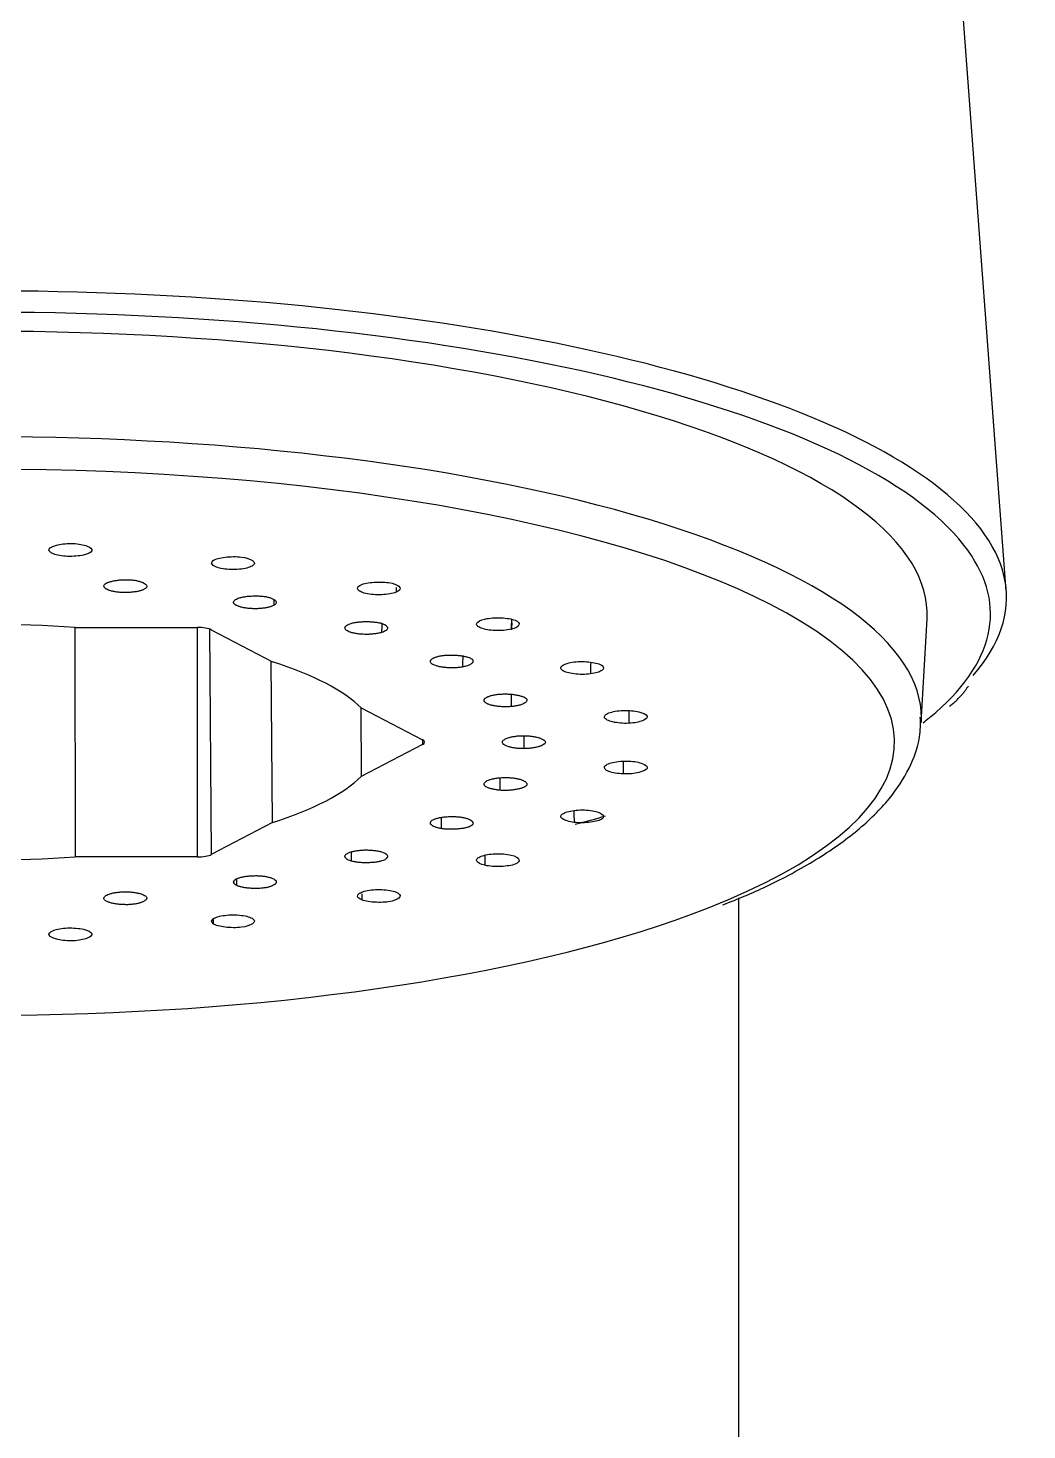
# Model space of a CAD drawing. Extents: x 0 to 1128, y 0 to 827.
# Drawn here: x 270.91 to 289.49, y 558.75 to 584.84 of the extents above; entities that cross this region are included whole.
import ezdxf

# ---------------------------------------------------------------- set-up
doc = ezdxf.new("R2010")
doc.units = 0
doc.header["$LTSCALE"] = 10
doc.header["$MEASUREMENT"] = 0
doc.layers.add('1', color=7, linetype='CONTINUOUS')

msp = doc.modelspace()

# ---------------------------------------------------------------- linework, layer by layer
at = {"layer": '1'}
for p, q in [((289.108, 574.372), (284.152, 640.526)), ((287.527, 571.918), (287.633, 573.85)), ((271.784, 573.688), (271.789, 569.418)), ((271.789, 573.688), (274.062, 573.688)), ((274.062, 573.688), (274.062, 569.418)), ((274.288, 573.657), (274.321, 569.463)), ((274.321, 573.643), (275.458, 573.051)), ((275.458, 570.055), (275.436, 573.062)), ((277.1, 572.2), (277.111, 570.916)), ((277.111, 572.19), (278.247, 571.598)), ((278.247, 571.508), (277.111, 570.916)), ((278.247, 571.598), (278.247, 571.508)), ((275.458, 570.055), (274.321, 569.463)), ((274.062, 569.418), (271.789, 569.418))]:
    msp.add_line(p, q, dxfattribs=at)
for centre, major_axis, ratio, start_param, end_param in [((270.136, 574.244), (-18.977, 0), 0.300706, 3.503021, 5.896761), ((270.136, 573.937), (18.678, 0), 0.300706, 0.230862, 2.81461), ((270.136, 573.937), (-17.5, 0), 0.300706, 3.125001, 4.712389), ((270.136, 572.005), (-17.394, 0), 0.300706, 3.14012, 4.712389), ((270.136, 571.553), (-16.894, 0), 0.300706, 3.671736, 4.712389), ((270.136, 574.244), (-18.977, 0), 0.300706, 2.884636, 3.503021), ((270.136, 573.937), (18.678, 0), 0.300706, 5.951325, 6.514047), ((270.136, 571.553), (-16.894, 0), 0.300706, 2.48824, 3.671736), ((270.136, 571.553), (-7.29, 0), 0.300706, 4.483645, 4.941133), ((280.035, 573.493), (0.04, -0.498), 0.24684, 4.088241, 4.37951), ((274.062, 573.598), (-0.3, 0), 0.300706, 3.665191, 4.712389), ((270.136, 571.553), (-7.29, 0), 0.300706, 3.436448, 3.893935), ((270.136, 572.005), (-17.394, 0), 0.300706, 3.125001, 3.14012), ((270.136, 573.937), (18.678, 0), 0.300706, 5.914474, 5.951325), ((277.988, 571.553), (-0.3, 0), 0.300706, 2.617994, 3.665191), ((270.136, 571.553), (-7.29, 0), 0.300706, 2.38925, 2.846738), ((270.136, 573.937), (16.995, 0), 0.300706, 5.412704, 5.457207), ((270.136, 571.553), (-7.29, 0), 0.300706, 1.342053, 1.79954), ((274.062, 569.508), (-0.3, 0), 0.300706, 1.570796, 2.617994), ((270.136, 571.553), (-16.894, 0), 0.300706, 0.709018, 2.48824)]:
    msp.add_ellipse(centre, major_axis=major_axis, ratio=ratio, start_param=start_param, end_param=end_param, dxfattribs=at)
for points, knots in [([(272.099, 575.115), (272.085, 575.083), (272, 575.039), (271.808, 575.011), (271.648, 575.008), (271.497, 575.024), (271.336, 575.066), (271.292, 575.115), (271.305, 575.146)], [0, 0, 0, 0, 0.25, 0.375, 0.5, 0.625, 0.75, 1, 1, 1, 1]), ([(275.097, 574.84), (275.057, 574.811), (274.937, 574.775), (274.728, 574.763), (274.571, 574.772), (274.438, 574.799), (274.318, 574.853), (274.318, 574.903), (274.358, 574.933)], [0, 0, 0, 0, 0.25, 0.375, 0.5, 0.625, 0.75, 1, 1, 1, 1]), ([(272.337, 574.488), (272.344, 574.496), (272.354, 574.503), (272.372, 574.514), (272.379, 574.517), (272.393, 574.523), (272.401, 574.526), (272.426, 574.535), (272.444, 574.541), (272.474, 574.548), (272.485, 574.551), (272.506, 574.555), (272.528, 574.559), (272.551, 574.563), (272.574, 574.566), (272.586, 574.568), (272.623, 574.572), (272.647, 574.574), (272.685, 574.576), (272.698, 574.576), (272.724, 574.577), (272.737, 574.577), (272.776, 574.577), (272.802, 574.576), (272.839, 574.573), (272.852, 574.571), (272.876, 574.568), (272.899, 574.565), (272.921, 574.561), (272.943, 574.557), (272.953, 574.554), (272.983, 574.547), (273.002, 574.541), (273.026, 574.532), (273.034, 574.529), (273.049, 574.523), (273.056, 574.52), (273.076, 574.509), (273.087, 574.502), (273.1, 574.491), (273.104, 574.488), (273.111, 574.48), (273.114, 574.476), (273.12, 574.465), (273.122, 574.457), (273.121, 574.446), (273.12, 574.442), (273.116, 574.434), (273.114, 574.43), (273.11, 574.426)], [0, 0, 0, 0, 0.0625, 0.0625, 0.09375, 0.09375, 0.125, 0.125, 0.1875, 0.1875, 0.21875, 0.21875, 0.25, 0.28125, 0.28125, 0.3125, 0.3125, 0.375, 0.375, 0.40625, 0.40625, 0.4375, 0.4375, 0.5, 0.5, 0.53125, 0.53125, 0.5625, 0.59375, 0.59375, 0.625, 0.625, 0.6875, 0.6875, 0.71875, 0.71875, 0.75, 0.75, 0.8125, 0.8125, 0.84375, 0.84375, 0.875, 0.875, 0.9375, 0.9375, 0.96875, 0.96875, 1, 1, 1, 1]), ([(273.11, 574.426), (273.103, 574.419), (273.094, 574.411), (273.077, 574.401), (273.07, 574.397), (273.056, 574.391), (273.049, 574.387), (273.025, 574.378), (273.007, 574.372), (272.978, 574.364), (272.967, 574.362), (272.946, 574.357), (272.935, 574.355), (272.901, 574.349), (272.877, 574.346), (272.84, 574.342), (272.827, 574.341), (272.802, 574.339), (272.776, 574.338), (272.75, 574.337), (272.724, 574.337), (272.711, 574.337), (272.671, 574.338), (272.646, 574.339), (272.608, 574.342), (272.596, 574.343), (272.571, 574.346), (272.559, 574.348), (272.524, 574.353), (272.502, 574.357), (272.471, 574.364), (272.46, 574.367), (272.441, 574.372), (272.432, 574.375), (272.406, 574.384), (272.391, 574.39), (272.371, 574.401), (272.365, 574.404), (272.354, 574.411), (272.345, 574.419), (272.338, 574.426), (272.332, 574.434), (272.329, 574.438), (272.324, 574.449), (272.323, 574.457), (272.326, 574.473), (272.331, 574.481), (272.337, 574.488)], [0, 0, 0, 0, 0.0625, 0.0625, 0.09375, 0.09375, 0.125, 0.125, 0.1875, 0.1875, 0.21875, 0.21875, 0.25, 0.25, 0.3125, 0.3125, 0.34375, 0.34375, 0.375, 0.40625, 0.40625, 0.4375, 0.4375, 0.5, 0.5, 0.53125, 0.53125, 0.5625, 0.5625, 0.625, 0.625, 0.65625, 0.65625, 0.6875, 0.6875, 0.75, 0.75, 0.78125, 0.78125, 0.8125, 0.84375, 0.84375, 0.875, 0.875, 0.9375, 0.9375, 1, 1, 1, 1]), ([(274.789, 574.217), (274.802, 574.224), (274.818, 574.23), (274.844, 574.239), (274.853, 574.241), (274.873, 574.246), (274.883, 574.249), (274.915, 574.256), (274.937, 574.259), (274.973, 574.264), (274.985, 574.266), (275.009, 574.268), (275.034, 574.271), (275.059, 574.272), (275.085, 574.274), (275.098, 574.274), (275.136, 574.275), (275.162, 574.275), (275.2, 574.274), (275.213, 574.274), (275.239, 574.272), (275.251, 574.271), (275.289, 574.268), (275.313, 574.265), (275.346, 574.259), (275.357, 574.257), (275.378, 574.252), (275.398, 574.247), (275.416, 574.242), (275.433, 574.236), (275.441, 574.233), (275.463, 574.223), (275.476, 574.216), (275.493, 574.206), (275.498, 574.202), (275.506, 574.195), (275.51, 574.191), (275.52, 574.18), (275.525, 574.172), (275.529, 574.161), (275.529, 574.157), (275.529, 574.149), (275.529, 574.145), (275.525, 574.133), (275.521, 574.126), (275.509, 574.115), (275.505, 574.111), (275.494, 574.104), (275.489, 574.1), (275.482, 574.097)], [0, 0, 0, 0, 0.0625, 0.0625, 0.09375, 0.09375, 0.125, 0.125, 0.1875, 0.1875, 0.21875, 0.21875, 0.25, 0.28125, 0.28125, 0.3125, 0.3125, 0.375, 0.375, 0.40625, 0.40625, 0.4375, 0.4375, 0.5, 0.5, 0.53125, 0.53125, 0.5625, 0.59375, 0.59375, 0.625, 0.625, 0.6875, 0.6875, 0.71875, 0.71875, 0.75, 0.75, 0.8125, 0.8125, 0.84375, 0.84375, 0.875, 0.875, 0.9375, 0.9375, 0.96875, 0.96875, 1, 1, 1, 1]), ([(277.758, 574.342), (277.694, 574.317), (277.548, 574.292), (277.335, 574.297), (277.191, 574.318), (277.086, 574.354), (277.016, 574.415), (277.06, 574.464), (277.123, 574.489)], [0, 0, 0, 0, 0.25, 0.375, 0.5, 0.625, 0.75, 1, 1, 1, 1]), ([(275.482, 574.097), (275.469, 574.09), (275.453, 574.084), (275.428, 574.075), (275.419, 574.072), (275.399, 574.067), (275.389, 574.064), (275.358, 574.057), (275.336, 574.053), (275.301, 574.047), (275.289, 574.046), (275.264, 574.043), (275.252, 574.042), (275.214, 574.039), (275.188, 574.037), (275.149, 574.037), (275.136, 574.037), (275.11, 574.037), (275.084, 574.038), (275.058, 574.039), (275.032, 574.041), (275.02, 574.042), (274.982, 574.046), (274.958, 574.049), (274.925, 574.055), (274.914, 574.057), (274.892, 574.061), (274.882, 574.064), (274.853, 574.072), (274.835, 574.077), (274.811, 574.087), (274.803, 574.09), (274.789, 574.097), (274.783, 574.1), (274.766, 574.111), (274.756, 574.118), (274.746, 574.13), (274.743, 574.133), (274.739, 574.141), (274.736, 574.149), (274.736, 574.157), (274.737, 574.165), (274.738, 574.169), (274.743, 574.18), (274.749, 574.188), (274.765, 574.203), (274.776, 574.21), (274.789, 574.217)], [0, 0, 0, 0, 0.0625, 0.0625, 0.09375, 0.09375, 0.125, 0.125, 0.1875, 0.1875, 0.21875, 0.21875, 0.25, 0.25, 0.3125, 0.3125, 0.34375, 0.34375, 0.375, 0.40625, 0.40625, 0.4375, 0.4375, 0.5, 0.5, 0.53125, 0.53125, 0.5625, 0.5625, 0.625, 0.625, 0.65625, 0.65625, 0.6875, 0.6875, 0.75, 0.75, 0.78125, 0.78125, 0.8125, 0.84375, 0.84375, 0.875, 0.875, 0.9375, 0.9375, 1, 1, 1, 1]), ([(277.49, 573.594), (277.471, 573.588), (277.451, 573.583), (277.418, 573.577), (277.407, 573.575), (277.384, 573.571), (277.372, 573.57), (277.335, 573.565), (277.31, 573.563), (277.272, 573.56), (277.259, 573.56), (277.233, 573.559), (277.22, 573.559), (277.181, 573.559), (277.155, 573.56), (277.116, 573.562), (277.103, 573.563), (277.078, 573.565), (277.054, 573.568), (277.03, 573.571), (277.007, 573.575), (276.996, 573.577), (276.963, 573.583), (276.943, 573.588), (276.915, 573.597), (276.906, 573.6), (276.89, 573.606), (276.882, 573.609), (276.86, 573.619), (276.848, 573.626), (276.833, 573.637), (276.828, 573.64), (276.821, 573.648), (276.817, 573.652), (276.81, 573.663), (276.807, 573.671), (276.807, 573.683), (276.807, 573.687), (276.81, 573.695), (276.814, 573.702), (276.82, 573.71), (276.828, 573.718), (276.832, 573.721), (276.847, 573.732), (276.86, 573.739), (276.888, 573.752), (276.905, 573.758), (276.924, 573.764)], [0, 0, 0, 0, 0.0625, 0.0625, 0.09375, 0.09375, 0.125, 0.125, 0.1875, 0.1875, 0.21875, 0.21875, 0.25, 0.25, 0.3125, 0.3125, 0.34375, 0.34375, 0.375, 0.40625, 0.40625, 0.4375, 0.4375, 0.5, 0.5, 0.53125, 0.53125, 0.5625, 0.5625, 0.625, 0.625, 0.65625, 0.65625, 0.6875, 0.6875, 0.75, 0.75, 0.78125, 0.78125, 0.8125, 0.84375, 0.84375, 0.875, 0.875, 0.9375, 0.9375, 1, 1, 1, 1]), ([(276.924, 573.764), (276.942, 573.77), (276.963, 573.774), (276.995, 573.781), (277.007, 573.782), (277.03, 573.786), (277.042, 573.787), (277.079, 573.791), (277.104, 573.793), (277.142, 573.795), (277.155, 573.796), (277.181, 573.797), (277.206, 573.797), (277.232, 573.797), (277.258, 573.796), (277.271, 573.795), (277.309, 573.793), (277.334, 573.791), (277.37, 573.787), (277.382, 573.786), (277.406, 573.783), (277.417, 573.781), (277.45, 573.775), (277.471, 573.77), (277.498, 573.762), (277.507, 573.759), (277.523, 573.752), (277.538, 573.746), (277.55, 573.739), (277.562, 573.732), (277.567, 573.729), (277.58, 573.718), (277.587, 573.71), (277.594, 573.698), (277.595, 573.695), (277.598, 573.687), (277.598, 573.683), (277.598, 573.671), (277.596, 573.664), (277.59, 573.652), (277.587, 573.648), (277.58, 573.641), (277.576, 573.637), (277.563, 573.626), (277.552, 573.619), (277.531, 573.609), (277.524, 573.606), (277.507, 573.6), (277.499, 573.597), (277.49, 573.594)], [0, 0, 0, 0, 0.0625, 0.0625, 0.09375, 0.09375, 0.125, 0.125, 0.1875, 0.1875, 0.21875, 0.21875, 0.25, 0.28125, 0.28125, 0.3125, 0.3125, 0.375, 0.375, 0.40625, 0.40625, 0.4375, 0.4375, 0.5, 0.5, 0.53125, 0.53125, 0.5625, 0.59375, 0.59375, 0.625, 0.625, 0.6875, 0.6875, 0.71875, 0.71875, 0.75, 0.75, 0.8125, 0.8125, 0.84375, 0.84375, 0.875, 0.875, 0.9375, 0.9375, 0.96875, 0.96875, 1, 1, 1, 1]), ([(279.899, 573.654), (279.816, 573.635), (279.653, 573.622), (279.451, 573.643), (279.33, 573.674), (279.26, 573.718), (279.245, 573.782), (279.329, 573.826), (279.412, 573.845)], [0, 0, 0, 0, 0.25, 0.375, 0.5, 0.625, 0.75, 1, 1, 1, 1]), ([(278.996, 572.952), (278.973, 572.948), (278.949, 572.945), (278.912, 572.941), (278.9, 572.94), (278.874, 572.938), (278.861, 572.938), (278.822, 572.936), (278.796, 572.936), (278.757, 572.937), (278.744, 572.937), (278.718, 572.938), (278.705, 572.939), (278.667, 572.942), (278.643, 572.945), (278.608, 572.95), (278.596, 572.952), (278.574, 572.956), (278.552, 572.961), (278.532, 572.966), (278.513, 572.971), (278.504, 572.974), (278.478, 572.983), (278.463, 572.989), (278.443, 572.999), (278.437, 573.003), (278.426, 573.01), (278.422, 573.014), (278.409, 573.025), (278.403, 573.033), (278.398, 573.044), (278.397, 573.048), (278.396, 573.056), (278.396, 573.06), (278.399, 573.072), (278.403, 573.08), (278.413, 573.091), (278.417, 573.095), (278.426, 573.102), (278.437, 573.109), (278.449, 573.116), (278.463, 573.123), (278.471, 573.126), (278.495, 573.136), (278.512, 573.141), (278.552, 573.152), (278.573, 573.156), (278.596, 573.16)], [0, 0, 0, 0, 0.0625, 0.0625, 0.09375, 0.09375, 0.125, 0.125, 0.1875, 0.1875, 0.21875, 0.21875, 0.25, 0.25, 0.3125, 0.3125, 0.34375, 0.34375, 0.375, 0.40625, 0.40625, 0.4375, 0.4375, 0.5, 0.5, 0.53125, 0.53125, 0.5625, 0.5625, 0.625, 0.625, 0.65625, 0.65625, 0.6875, 0.6875, 0.75, 0.75, 0.78125, 0.78125, 0.8125, 0.84375, 0.84375, 0.875, 0.875, 0.9375, 0.9375, 1, 1, 1, 1]), ([(278.596, 573.16), (278.619, 573.164), (278.642, 573.167), (278.679, 573.171), (278.692, 573.172), (278.717, 573.173), (278.73, 573.174), (278.769, 573.175), (278.795, 573.175), (278.834, 573.174), (278.846, 573.173), (278.872, 573.172), (278.897, 573.17), (278.922, 573.168), (278.946, 573.165), (278.958, 573.164), (278.993, 573.159), (279.016, 573.155), (279.047, 573.148), (279.057, 573.146), (279.077, 573.141), (279.086, 573.138), (279.113, 573.13), (279.129, 573.123), (279.148, 573.113), (279.154, 573.11), (279.165, 573.103), (279.173, 573.095), (279.18, 573.088), (279.184, 573.08), (279.186, 573.076), (279.19, 573.064), (279.19, 573.057), (279.186, 573.045), (279.185, 573.041), (279.18, 573.033), (279.177, 573.03), (279.167, 573.018), (279.159, 573.011), (279.142, 573), (279.136, 572.997), (279.123, 572.99), (279.117, 572.987), (279.094, 572.977), (279.078, 572.971), (279.049, 572.963), (279.039, 572.961), (279.018, 572.956), (279.007, 572.954), (278.996, 572.952)], [0, 0, 0, 0, 0.0625, 0.0625, 0.09375, 0.09375, 0.125, 0.125, 0.1875, 0.1875, 0.21875, 0.21875, 0.25, 0.28125, 0.28125, 0.3125, 0.3125, 0.375, 0.375, 0.40625, 0.40625, 0.4375, 0.4375, 0.5, 0.5, 0.53125, 0.53125, 0.5625, 0.59375, 0.59375, 0.625, 0.625, 0.6875, 0.6875, 0.71875, 0.71875, 0.75, 0.75, 0.8125, 0.8125, 0.84375, 0.84375, 0.875, 0.875, 0.9375, 0.9375, 0.96875, 0.96875, 1, 1, 1, 1]), ([(281.375, 572.823), (281.278, 572.81), (281.109, 572.811), (280.933, 572.847), (280.843, 572.886), (280.813, 572.934), (280.853, 572.997), (280.972, 573.033), (281.069, 573.045)], [0, 0, 0, 0, 0.25, 0.375, 0.5, 0.625, 0.75, 1, 1, 1, 1]), ([(279.898, 572.215), (279.873, 572.213), (279.847, 572.212), (279.808, 572.211), (279.795, 572.211), (279.769, 572.211), (279.756, 572.211), (279.717, 572.213), (279.691, 572.215), (279.654, 572.218), (279.642, 572.22), (279.618, 572.223), (279.606, 572.225), (279.572, 572.231), (279.551, 572.235), (279.522, 572.243), (279.512, 572.246), (279.494, 572.252), (279.478, 572.258), (279.463, 572.264), (279.449, 572.271), (279.442, 572.274), (279.425, 572.285), (279.415, 572.292), (279.405, 572.304), (279.402, 572.307), (279.398, 572.315), (279.397, 572.319), (279.394, 572.331), (279.395, 572.339), (279.4, 572.35), (279.403, 572.354), (279.409, 572.362), (279.412, 572.366), (279.425, 572.377), (279.435, 572.384), (279.455, 572.394), (279.462, 572.398), (279.477, 572.404), (279.494, 572.41), (279.512, 572.416), (279.531, 572.421), (279.541, 572.424), (279.572, 572.431), (279.594, 572.435), (279.641, 572.442), (279.666, 572.445), (279.691, 572.447)], [0, 0, 0, 0, 0.0625, 0.0625, 0.09375, 0.09375, 0.125, 0.125, 0.1875, 0.1875, 0.21875, 0.21875, 0.25, 0.25, 0.3125, 0.3125, 0.34375, 0.34375, 0.375, 0.40625, 0.40625, 0.4375, 0.4375, 0.5, 0.5, 0.53125, 0.53125, 0.5625, 0.5625, 0.625, 0.625, 0.65625, 0.65625, 0.6875, 0.6875, 0.75, 0.75, 0.78125, 0.78125, 0.8125, 0.84375, 0.84375, 0.875, 0.875, 0.9375, 0.9375, 1, 1, 1, 1]), ([(279.691, 572.447), (279.717, 572.449), (279.742, 572.45), (279.781, 572.451), (279.794, 572.451), (279.82, 572.45), (279.833, 572.45), (279.871, 572.448), (279.896, 572.446), (279.932, 572.442), (279.944, 572.44), (279.968, 572.437), (279.991, 572.433), (280.012, 572.429), (280.034, 572.424), (280.044, 572.422), (280.074, 572.415), (280.092, 572.409), (280.117, 572.4), (280.125, 572.397), (280.139, 572.391), (280.146, 572.387), (280.165, 572.377), (280.174, 572.37), (280.184, 572.359), (280.187, 572.355), (280.191, 572.347), (280.193, 572.339), (280.192, 572.331), (280.191, 572.324), (280.189, 572.32), (280.182, 572.308), (280.176, 572.301), (280.162, 572.29), (280.157, 572.286), (280.146, 572.279), (280.14, 572.276), (280.121, 572.265), (280.106, 572.259), (280.081, 572.25), (280.073, 572.247), (280.054, 572.242), (280.045, 572.239), (280.015, 572.232), (279.994, 572.227), (279.96, 572.222), (279.948, 572.22), (279.923, 572.217), (279.911, 572.216), (279.898, 572.215)], [0, 0, 0, 0, 0.0625, 0.0625, 0.09375, 0.09375, 0.125, 0.125, 0.1875, 0.1875, 0.21875, 0.21875, 0.25, 0.28125, 0.28125, 0.3125, 0.3125, 0.375, 0.375, 0.40625, 0.40625, 0.4375, 0.4375, 0.5, 0.5, 0.53125, 0.53125, 0.5625, 0.59375, 0.59375, 0.625, 0.625, 0.6875, 0.6875, 0.71875, 0.71875, 0.75, 0.75, 0.8125, 0.8125, 0.84375, 0.84375, 0.875, 0.875, 0.9375, 0.9375, 0.96875, 0.96875, 1, 1, 1, 1]), ([(282.085, 571.904), (281.981, 571.9), (281.818, 571.914), (281.678, 571.962), (281.626, 572.008), (281.637, 572.056), (281.73, 572.113), (281.877, 572.139), (281.981, 572.143)], [0, 0, 0, 0, 0.25, 0.375, 0.5, 0.625, 0.75, 1, 1, 1, 1]), ([(283.834, 568.526), (284.119, 568.635), (284.749, 568.902), (285.594, 569.362), (286.363, 569.903), (286.938, 570.469), (287.316, 571.051), (287.508, 571.571), (287.516, 571.894), (287.506, 572.021)], [0, 0, 0, 0, 0.123207, 0.288808, 0.455613, 0.623472, 0.771912, 0.912195, 1, 1, 1, 1]), ([(280.136, 571.432), (280.109, 571.432), (280.083, 571.433), (280.045, 571.436), (280.032, 571.437), (280.007, 571.439), (279.995, 571.44), (279.958, 571.445), (279.935, 571.448), (279.903, 571.455), (279.892, 571.457), (279.872, 571.462), (279.862, 571.465), (279.834, 571.473), (279.818, 571.479), (279.796, 571.489), (279.789, 571.493), (279.777, 571.5), (279.766, 571.507), (279.757, 571.514), (279.749, 571.522), (279.746, 571.525), (279.738, 571.537), (279.736, 571.545), (279.736, 571.557), (279.736, 571.56), (279.739, 571.568), (279.741, 571.572), (279.749, 571.584), (279.756, 571.591), (279.771, 571.602), (279.777, 571.606), (279.789, 571.613), (279.796, 571.616), (279.818, 571.626), (279.834, 571.632), (279.862, 571.64), (279.872, 571.643), (279.892, 571.648), (279.913, 571.653), (279.935, 571.657), (279.958, 571.66), (279.97, 571.662), (280.007, 571.667), (280.032, 571.669), (280.083, 571.672), (280.109, 571.673), (280.136, 571.673)], [0, 0, 0, 0, 0.0625, 0.0625, 0.09375, 0.09375, 0.125, 0.125, 0.1875, 0.1875, 0.21875, 0.21875, 0.25, 0.25, 0.3125, 0.3125, 0.34375, 0.34375, 0.375, 0.40625, 0.40625, 0.4375, 0.4375, 0.5, 0.5, 0.53125, 0.53125, 0.5625, 0.5625, 0.625, 0.625, 0.65625, 0.65625, 0.6875, 0.6875, 0.75, 0.75, 0.78125, 0.78125, 0.8125, 0.84375, 0.84375, 0.875, 0.875, 0.9375, 0.9375, 1, 1, 1, 1]), ([(280.136, 571.673), (280.162, 571.673), (280.187, 571.672), (280.225, 571.669), (280.237, 571.668), (280.262, 571.666), (280.274, 571.664), (280.309, 571.659), (280.332, 571.656), (280.364, 571.649), (280.374, 571.646), (280.394, 571.641), (280.413, 571.636), (280.43, 571.63), (280.447, 571.624), (280.455, 571.621), (280.477, 571.612), (280.49, 571.605), (280.506, 571.595), (280.511, 571.591), (280.52, 571.584), (280.523, 571.58), (280.532, 571.568), (280.536, 571.561), (280.536, 571.549), (280.535, 571.545), (280.532, 571.537), (280.527, 571.53), (280.52, 571.522), (280.512, 571.515), (280.507, 571.511), (280.49, 571.501), (280.477, 571.494), (280.455, 571.484), (280.447, 571.481), (280.43, 571.475), (280.421, 571.472), (280.394, 571.464), (280.374, 571.459), (280.343, 571.452), (280.332, 571.45), (280.309, 571.446), (280.298, 571.444), (280.263, 571.44), (280.239, 571.437), (280.201, 571.434), (280.188, 571.434), (280.162, 571.433), (280.149, 571.432), (280.136, 571.432)], [0, 0, 0, 0, 0.0625, 0.0625, 0.09375, 0.09375, 0.125, 0.125, 0.1875, 0.1875, 0.21875, 0.21875, 0.25, 0.28125, 0.28125, 0.3125, 0.3125, 0.375, 0.375, 0.40625, 0.40625, 0.4375, 0.4375, 0.5, 0.5, 0.53125, 0.53125, 0.5625, 0.59375, 0.59375, 0.625, 0.625, 0.6875, 0.6875, 0.71875, 0.71875, 0.75, 0.75, 0.8125, 0.8125, 0.84375, 0.84375, 0.875, 0.875, 0.9375, 0.9375, 0.96875, 0.96875, 1, 1, 1, 1]), ([(281.981, 570.962), (281.877, 570.967), (281.73, 570.992), (281.637, 571.05), (281.626, 571.098), (281.678, 571.143), (281.818, 571.192), (281.981, 571.205), (282.085, 571.201)], [0, 0, 0, 0, 0.25, 0.375, 0.5, 0.625, 0.75, 1, 1, 1, 1]), ([(279.691, 570.658), (279.666, 570.66), (279.641, 570.663), (279.607, 570.668), (279.595, 570.67), (279.573, 570.674), (279.562, 570.677), (279.531, 570.684), (279.512, 570.689), (279.486, 570.698), (279.478, 570.701), (279.462, 570.708), (279.455, 570.711), (279.435, 570.721), (279.425, 570.728), (279.412, 570.739), (279.409, 570.743), (279.403, 570.751), (279.398, 570.759), (279.396, 570.767), (279.395, 570.774), (279.395, 570.778), (279.398, 570.79), (279.402, 570.798), (279.412, 570.809), (279.416, 570.813), (279.425, 570.82), (279.43, 570.824), (279.448, 570.835), (279.462, 570.841), (279.486, 570.851), (279.494, 570.854), (279.512, 570.859), (279.521, 570.862), (279.551, 570.87), (279.572, 570.875), (279.606, 570.881), (279.618, 570.882), (279.642, 570.886), (279.666, 570.888), (279.691, 570.891), (279.716, 570.892), (279.729, 570.893), (279.768, 570.895), (279.795, 570.895), (279.847, 570.894), (279.873, 570.893), (279.898, 570.891)], [0, 0, 0, 0, 0.0625, 0.0625, 0.09375, 0.09375, 0.125, 0.125, 0.1875, 0.1875, 0.21875, 0.21875, 0.25, 0.25, 0.3125, 0.3125, 0.34375, 0.34375, 0.375, 0.40625, 0.40625, 0.4375, 0.4375, 0.5, 0.5, 0.53125, 0.53125, 0.5625, 0.5625, 0.625, 0.625, 0.65625, 0.65625, 0.6875, 0.6875, 0.75, 0.75, 0.78125, 0.78125, 0.8125, 0.84375, 0.84375, 0.875, 0.875, 0.9375, 0.9375, 1, 1, 1, 1]), ([(279.898, 570.891), (279.924, 570.889), (279.948, 570.886), (279.982, 570.88), (279.993, 570.878), (280.014, 570.874), (280.025, 570.872), (280.055, 570.864), (280.073, 570.859), (280.098, 570.85), (280.106, 570.846), (280.12, 570.84), (280.134, 570.833), (280.146, 570.827), (280.157, 570.82), (280.162, 570.816), (280.176, 570.805), (280.182, 570.797), (280.189, 570.786), (280.19, 570.782), (280.192, 570.774), (280.193, 570.771), (280.192, 570.759), (280.188, 570.751), (280.178, 570.74), (280.174, 570.736), (280.164, 570.729), (280.153, 570.722), (280.14, 570.715), (280.125, 570.709), (280.117, 570.705), (280.092, 570.696), (280.074, 570.691), (280.044, 570.683), (280.034, 570.681), (280.013, 570.677), (280.002, 570.674), (279.968, 570.669), (279.945, 570.665), (279.908, 570.661), (279.896, 570.66), (279.871, 570.658), (279.858, 570.657), (279.82, 570.655), (279.795, 570.655), (279.756, 570.655), (279.743, 570.655), (279.717, 570.656), (279.704, 570.657), (279.691, 570.658)], [0, 0, 0, 0, 0.0625, 0.0625, 0.09375, 0.09375, 0.125, 0.125, 0.1875, 0.1875, 0.21875, 0.21875, 0.25, 0.28125, 0.28125, 0.3125, 0.3125, 0.375, 0.375, 0.40625, 0.40625, 0.4375, 0.4375, 0.5, 0.5, 0.53125, 0.53125, 0.5625, 0.59375, 0.59375, 0.625, 0.625, 0.6875, 0.6875, 0.71875, 0.71875, 0.75, 0.75, 0.8125, 0.8125, 0.84375, 0.84375, 0.875, 0.875, 0.9375, 0.9375, 0.96875, 0.96875, 1, 1, 1, 1]), ([(278.596, 569.945), (278.573, 569.949), (278.552, 569.954), (278.523, 569.961), (278.513, 569.964), (278.495, 569.97), (278.487, 569.973), (278.463, 569.982), (278.449, 569.989), (278.432, 570), (278.426, 570.003), (278.417, 570.011), (278.413, 570.014), (278.403, 570.026), (278.399, 570.033), (278.396, 570.045), (278.396, 570.049), (278.397, 570.057), (278.399, 570.065), (278.404, 570.073), (278.41, 570.08), (278.413, 570.084), (278.426, 570.095), (278.436, 570.102), (278.456, 570.113), (278.463, 570.116), (278.478, 570.122), (278.486, 570.125), (278.512, 570.134), (278.532, 570.14), (278.563, 570.147), (278.574, 570.149), (278.596, 570.153), (278.607, 570.155), (278.642, 570.16), (278.667, 570.163), (278.705, 570.166), (278.718, 570.167), (278.743, 570.168), (278.769, 570.169), (278.795, 570.169), (278.822, 570.169), (278.835, 570.169), (278.874, 570.167), (278.899, 570.166), (278.949, 570.161), (278.973, 570.157), (278.996, 570.153)], [0, 0, 0, 0, 0.0625, 0.0625, 0.09375, 0.09375, 0.125, 0.125, 0.1875, 0.1875, 0.21875, 0.21875, 0.25, 0.25, 0.3125, 0.3125, 0.34375, 0.34375, 0.375, 0.40625, 0.40625, 0.4375, 0.4375, 0.5, 0.5, 0.53125, 0.53125, 0.5625, 0.5625, 0.625, 0.625, 0.65625, 0.65625, 0.6875, 0.6875, 0.75, 0.75, 0.78125, 0.78125, 0.8125, 0.84375, 0.84375, 0.875, 0.875, 0.9375, 0.9375, 1, 1, 1, 1]), ([(278.996, 570.153), (279.019, 570.149), (279.039, 570.145), (279.067, 570.137), (279.076, 570.134), (279.093, 570.128), (279.102, 570.125), (279.124, 570.116), (279.137, 570.109), (279.153, 570.098), (279.158, 570.094), (279.167, 570.087), (279.174, 570.08), (279.18, 570.072), (279.185, 570.065), (279.186, 570.061), (279.19, 570.049), (279.19, 570.041), (279.186, 570.03), (279.185, 570.026), (279.18, 570.018), (279.177, 570.014), (279.166, 570.003), (279.156, 569.996), (279.136, 569.986), (279.129, 569.983), (279.113, 569.976), (279.097, 569.97), (279.078, 569.965), (279.058, 569.96), (279.048, 569.957), (279.016, 569.951), (278.994, 569.947), (278.958, 569.942), (278.946, 569.94), (278.922, 569.938), (278.91, 569.937), (278.872, 569.933), (278.847, 569.932), (278.808, 569.931), (278.795, 569.931), (278.769, 569.931), (278.756, 569.931), (278.718, 569.932), (278.692, 569.933), (278.655, 569.937), (278.643, 569.938), (278.619, 569.941), (278.607, 569.943), (278.596, 569.945)], [0, 0, 0, 0, 0.0625, 0.0625, 0.09375, 0.09375, 0.125, 0.125, 0.1875, 0.1875, 0.21875, 0.21875, 0.25, 0.28125, 0.28125, 0.3125, 0.3125, 0.375, 0.375, 0.40625, 0.40625, 0.4375, 0.4375, 0.5, 0.5, 0.53125, 0.53125, 0.5625, 0.59375, 0.59375, 0.625, 0.625, 0.6875, 0.6875, 0.71875, 0.71875, 0.75, 0.75, 0.8125, 0.8125, 0.84375, 0.84375, 0.875, 0.875, 0.9375, 0.9375, 0.96875, 0.96875, 1, 1, 1, 1]), ([(281.069, 570.061), (280.972, 570.073), (280.853, 570.109), (280.813, 570.172), (280.843, 570.219), (280.933, 570.259), (281.109, 570.295), (281.278, 570.295), (281.375, 570.283)], [0, 0, 0, 0, 0.25, 0.375, 0.5, 0.625, 0.75, 1, 1, 1, 1]), ([(276.924, 569.341), (276.905, 569.347), (276.889, 569.353), (276.867, 569.363), (276.86, 569.366), (276.848, 569.373), (276.843, 569.377), (276.827, 569.388), (276.82, 569.395), (276.812, 569.407), (276.81, 569.411), (276.807, 569.419), (276.807, 569.423), (276.807, 569.434), (276.809, 569.442), (276.817, 569.454), (276.82, 569.458), (276.828, 569.465), (276.837, 569.472), (276.848, 569.48), (276.86, 569.486), (276.867, 569.49), (276.889, 569.5), (276.905, 569.506), (276.933, 569.514), (276.942, 569.517), (276.963, 569.522), (276.973, 569.524), (277.006, 569.531), (277.029, 569.534), (277.066, 569.539), (277.078, 569.54), (277.103, 569.543), (277.116, 569.544), (277.154, 569.546), (277.18, 569.547), (277.219, 569.547), (277.233, 569.546), (277.259, 569.546), (277.284, 569.545), (277.31, 569.543), (277.335, 569.54), (277.347, 569.539), (277.384, 569.534), (277.407, 569.531), (277.45, 569.522), (277.471, 569.517), (277.49, 569.511)], [0, 0, 0, 0, 0.0625, 0.0625, 0.09375, 0.09375, 0.125, 0.125, 0.1875, 0.1875, 0.21875, 0.21875, 0.25, 0.25, 0.3125, 0.3125, 0.34375, 0.34375, 0.375, 0.40625, 0.40625, 0.4375, 0.4375, 0.5, 0.5, 0.53125, 0.53125, 0.5625, 0.5625, 0.625, 0.625, 0.65625, 0.65625, 0.6875, 0.6875, 0.75, 0.75, 0.78125, 0.78125, 0.8125, 0.84375, 0.84375, 0.875, 0.875, 0.9375, 0.9375, 1, 1, 1, 1]), ([(277.49, 569.511), (277.508, 569.506), (277.524, 569.5), (277.544, 569.49), (277.551, 569.487), (277.562, 569.48), (277.567, 569.476), (277.581, 569.465), (277.587, 569.457), (277.594, 569.446), (277.595, 569.442), (277.598, 569.434), (277.599, 569.426), (277.598, 569.419), (277.595, 569.411), (277.594, 569.407), (277.587, 569.396), (277.58, 569.388), (277.567, 569.377), (277.562, 569.374), (277.551, 569.367), (277.545, 569.363), (277.524, 569.353), (277.508, 569.347), (277.481, 569.339), (277.471, 569.336), (277.451, 569.331), (277.429, 569.327), (277.407, 569.323), (277.383, 569.32), (277.371, 569.318), (277.335, 569.314), (277.31, 569.312), (277.271, 569.31), (277.258, 569.31), (277.232, 569.309), (277.22, 569.309), (277.181, 569.309), (277.155, 569.309), (277.117, 569.311), (277.104, 569.312), (277.079, 569.314), (277.067, 569.315), (277.03, 569.319), (277.007, 569.323), (276.974, 569.329), (276.963, 569.331), (276.943, 569.336), (276.933, 569.339), (276.924, 569.341)], [0, 0, 0, 0, 0.0625, 0.0625, 0.09375, 0.09375, 0.125, 0.125, 0.1875, 0.1875, 0.21875, 0.21875, 0.25, 0.28125, 0.28125, 0.3125, 0.3125, 0.375, 0.375, 0.40625, 0.40625, 0.4375, 0.4375, 0.5, 0.5, 0.53125, 0.53125, 0.5625, 0.59375, 0.59375, 0.625, 0.625, 0.6875, 0.6875, 0.71875, 0.71875, 0.75, 0.75, 0.8125, 0.8125, 0.84375, 0.84375, 0.875, 0.875, 0.9375, 0.9375, 0.96875, 0.96875, 1, 1, 1, 1]), ([(279.412, 569.261), (279.329, 569.28), (279.245, 569.324), (279.26, 569.388), (279.33, 569.431), (279.451, 569.463), (279.653, 569.484), (279.816, 569.471), (279.899, 569.451)], [0, 0, 0, 0, 0.25, 0.375, 0.5, 0.625, 0.75, 1, 1, 1, 1]), ([(274.789, 568.888), (274.776, 568.895), (274.765, 568.902), (274.753, 568.914), (274.749, 568.917), (274.744, 568.925), (274.741, 568.929), (274.736, 568.941), (274.735, 568.949), (274.738, 568.96), (274.739, 568.964), (274.743, 568.972), (274.746, 568.976), (274.756, 568.987), (274.765, 568.995), (274.783, 569.005), (274.789, 569.009), (274.803, 569.015), (274.818, 569.022), (274.835, 569.028), (274.853, 569.034), (274.862, 569.036), (274.892, 569.044), (274.913, 569.049), (274.947, 569.055), (274.958, 569.056), (274.982, 569.06), (274.994, 569.061), (275.032, 569.065), (275.057, 569.067), (275.096, 569.068), (275.109, 569.068), (275.135, 569.069), (275.149, 569.069), (275.188, 569.068), (275.213, 569.067), (275.251, 569.064), (275.264, 569.063), (275.288, 569.06), (275.312, 569.057), (275.335, 569.053), (275.357, 569.049), (275.368, 569.046), (275.399, 569.039), (275.419, 569.034), (275.453, 569.022), (275.469, 569.016), (275.482, 569.009)], [0, 0, 0, 0, 0.0625, 0.0625, 0.09375, 0.09375, 0.125, 0.125, 0.1875, 0.1875, 0.21875, 0.21875, 0.25, 0.25, 0.3125, 0.3125, 0.34375, 0.34375, 0.375, 0.40625, 0.40625, 0.4375, 0.4375, 0.5, 0.5, 0.53125, 0.53125, 0.5625, 0.5625, 0.625, 0.625, 0.65625, 0.65625, 0.6875, 0.6875, 0.75, 0.75, 0.78125, 0.78125, 0.8125, 0.84375, 0.84375, 0.875, 0.875, 0.9375, 0.9375, 1, 1, 1, 1]), ([(272.337, 568.617), (272.331, 568.625), (272.327, 568.632), (272.324, 568.644), (272.324, 568.648), (272.325, 568.656), (272.326, 568.66), (272.331, 568.672), (272.337, 568.679), (272.349, 568.69), (272.354, 568.694), (272.365, 568.701), (272.371, 568.705), (272.39, 568.715), (272.406, 568.721), (272.432, 568.73), (272.441, 568.733), (272.46, 568.738), (272.48, 568.744), (272.502, 568.748), (272.524, 568.752), (272.535, 568.754), (272.57, 568.759), (272.595, 568.762), (272.632, 568.765), (272.645, 568.766), (272.671, 568.767), (272.684, 568.768), (272.724, 568.769), (272.75, 568.768), (272.789, 568.767), (272.802, 568.766), (272.827, 568.764), (272.84, 568.763), (272.877, 568.759), (272.901, 568.756), (272.935, 568.75), (272.946, 568.748), (272.967, 568.744), (272.987, 568.739), (273.006, 568.733), (273.024, 568.728), (273.033, 568.724), (273.057, 568.715), (273.07, 568.708), (273.094, 568.694), (273.103, 568.687), (273.11, 568.679)], [0, 0, 0, 0, 0.0625, 0.0625, 0.09375, 0.09375, 0.125, 0.125, 0.1875, 0.1875, 0.21875, 0.21875, 0.25, 0.25, 0.3125, 0.3125, 0.34375, 0.34375, 0.375, 0.40625, 0.40625, 0.4375, 0.4375, 0.5, 0.5, 0.53125, 0.53125, 0.5625, 0.5625, 0.625, 0.625, 0.65625, 0.65625, 0.6875, 0.6875, 0.75, 0.75, 0.78125, 0.78125, 0.8125, 0.84375, 0.84375, 0.875, 0.875, 0.9375, 0.9375, 1, 1, 1, 1]), ([(275.482, 569.009), (275.495, 569.002), (275.505, 568.995), (275.517, 568.984), (275.52, 568.98), (275.525, 568.972), (275.526, 568.968), (275.53, 568.957), (275.53, 568.949), (275.526, 568.937), (275.525, 568.933), (275.52, 568.926), (275.514, 568.918), (275.507, 568.911), (275.498, 568.903), (275.493, 568.9), (275.476, 568.889), (275.463, 568.882), (275.441, 568.873), (275.433, 568.87), (275.417, 568.864), (275.408, 568.861), (275.379, 568.853), (275.359, 568.848), (275.325, 568.843), (275.313, 568.841), (275.289, 568.838), (275.265, 568.835), (275.24, 568.833), (275.214, 568.832), (275.201, 568.831), (275.163, 568.83), (275.137, 568.83), (275.098, 568.831), (275.085, 568.832), (275.059, 568.833), (275.047, 568.834), (275.009, 568.837), (274.985, 568.839), (274.95, 568.844), (274.938, 568.846), (274.915, 568.85), (274.905, 568.852), (274.873, 568.859), (274.854, 568.864), (274.827, 568.872), (274.819, 568.875), (274.803, 568.882), (274.796, 568.885), (274.789, 568.888)], [0, 0, 0, 0, 0.0625, 0.0625, 0.09375, 0.09375, 0.125, 0.125, 0.1875, 0.1875, 0.21875, 0.21875, 0.25, 0.28125, 0.28125, 0.3125, 0.3125, 0.375, 0.375, 0.40625, 0.40625, 0.4375, 0.4375, 0.5, 0.5, 0.53125, 0.53125, 0.5625, 0.59375, 0.59375, 0.625, 0.625, 0.6875, 0.6875, 0.71875, 0.71875, 0.75, 0.75, 0.8125, 0.8125, 0.84375, 0.84375, 0.875, 0.875, 0.9375, 0.9375, 0.96875, 0.96875, 1, 1, 1, 1]), ([(277.123, 568.617), (277.06, 568.642), (277.016, 568.691), (277.086, 568.752), (277.191, 568.788), (277.335, 568.809), (277.548, 568.814), (277.694, 568.788), (277.758, 568.763)], [0, 0, 0, 0, 0.25, 0.375, 0.5, 0.625, 0.75, 1, 1, 1, 1]), ([(273.11, 568.679), (273.117, 568.672), (273.121, 568.664), (273.122, 568.652), (273.122, 568.648), (273.12, 568.641), (273.118, 568.637), (273.112, 568.625), (273.105, 568.618), (273.091, 568.607), (273.086, 568.603), (273.075, 568.596), (273.063, 568.589), (273.049, 568.583), (273.035, 568.576), (273.027, 568.573), (273.002, 568.564), (272.984, 568.559), (272.954, 568.551), (272.944, 568.549), (272.922, 568.545), (272.911, 568.543), (272.877, 568.537), (272.853, 568.534), (272.816, 568.531), (272.803, 568.53), (272.777, 568.529), (272.751, 568.528), (272.725, 568.529), (272.699, 568.529), (272.686, 568.53), (272.648, 568.532), (272.623, 568.534), (272.586, 568.538), (272.574, 568.539), (272.551, 568.542), (272.539, 568.544), (272.506, 568.55), (272.484, 568.554), (272.454, 568.562), (272.445, 568.565), (272.426, 568.57), (272.418, 568.573), (272.393, 568.582), (272.379, 568.588), (272.36, 568.599), (272.355, 568.602), (272.345, 568.609), (272.341, 568.613), (272.337, 568.617)], [0, 0, 0, 0, 0.0625, 0.0625, 0.09375, 0.09375, 0.125, 0.125, 0.1875, 0.1875, 0.21875, 0.21875, 0.25, 0.28125, 0.28125, 0.3125, 0.3125, 0.375, 0.375, 0.40625, 0.40625, 0.4375, 0.4375, 0.5, 0.5, 0.53125, 0.53125, 0.5625, 0.59375, 0.59375, 0.625, 0.625, 0.6875, 0.6875, 0.71875, 0.71875, 0.75, 0.75, 0.8125, 0.8125, 0.84375, 0.84375, 0.875, 0.875, 0.9375, 0.9375, 0.96875, 0.96875, 1, 1, 1, 1]), ([(284.136, 526.008), (284.136, 530.438), (284.136, 539.09), (284.136, 551.752), (284.136, 561.537), (284.136, 567.102), (284.136, 568.656)], [0, 0, 0, 0, 0.311673, 0.608565, 0.890677, 1, 1, 1, 1]), ([(274.358, 568.173), (274.318, 568.202), (274.318, 568.253), (274.438, 568.306), (274.571, 568.333), (274.728, 568.342), (274.937, 568.33), (275.057, 568.294), (275.097, 568.265)], [0, 0, 0, 0, 0.25, 0.375, 0.5, 0.625, 0.75, 1, 1, 1, 1]), ([(271.305, 567.959), (271.292, 567.991), (271.336, 568.04), (271.497, 568.082), (271.648, 568.098), (271.808, 568.094), (272, 568.066), (272.085, 568.022), (272.099, 567.991)], [0, 0, 0, 0, 0.25, 0.375, 0.5, 0.625, 0.75, 1, 1, 1, 1])]:
    msp.add_open_spline(points, degree=3, knots=knots, dxfattribs=at)
for points, degree in [([(271.305, 575.146), (271.319, 575.177), (271.444, 575.233), (271.76, 575.264), (272.039, 575.209), (272.112, 575.146), (272.099, 575.115)], 3), ([(274.358, 574.933), (274.398, 574.962), (274.567, 575.006), (274.899, 575.011), (275.122, 574.937), (275.137, 574.87), (275.097, 574.84)], 3), ([(277.123, 574.489), (277.187, 574.514), (277.388, 574.543), (277.713, 574.522), (277.864, 574.433), (277.822, 574.367), (277.758, 574.342)], 3), ([(277.761, 574.43), (277.76, 574.401), (277.759, 574.371), (277.758, 574.342)], 3), ([(275.484, 574.209), (275.483, 574.172), (275.483, 574.134), (275.482, 574.097)], 3), ([(277.492, 573.762), (277.491, 573.706), (277.49, 573.65), (277.49, 573.594)], 3), ([(279.412, 573.845), (279.495, 573.864), (279.715, 573.877), (280.011, 573.831), (280.08, 573.734), (279.982, 573.673), (279.899, 573.654)], 3), ([(279.903, 573.834), (279.902, 573.774), (279.901, 573.714), (279.899, 573.654)], 3), ([(278.998, 573.156), (278.997, 573.088), (278.996, 573.02), (278.996, 572.952)], 3), ([(281.069, 573.045), (281.166, 573.057), (281.389, 573.052), (281.636, 572.985), (281.618, 572.885), (281.472, 572.835), (281.375, 572.823)], 3), ([(281.378, 573.041), (281.377, 572.968), (281.376, 572.895), (281.375, 572.823)], 3), ([(279.899, 572.444), (279.899, 572.368), (279.899, 572.291), (279.898, 572.215)], 3), ([(288.052, 572.224), (288.284, 572.401), (288.403, 572.601)], 2), ([(281.981, 572.143), (282.085, 572.147), (282.296, 572.125), (282.477, 572.041), (282.374, 571.946), (282.189, 571.909), (282.085, 571.904)], 3), ([(282.086, 572.134), (282.086, 572.057), (282.086, 571.981), (282.085, 571.904)], 3), ([(280.136, 571.673), (280.136, 571.593), (280.136, 571.513), (280.136, 571.432)], 3), ([(281.98, 571.192), (281.98, 571.116), (281.98, 571.039), (281.981, 570.962)], 3), ([(282.085, 571.201), (282.189, 571.197), (282.374, 571.159), (282.477, 571.064), (282.296, 570.98), (282.085, 570.958), (281.981, 570.962)], 3), ([(279.69, 570.889), (279.691, 570.812), (279.691, 570.735), (279.691, 570.658)], 3), ([(278.594, 570.152), (278.595, 570.083), (278.595, 570.014), (278.596, 569.945)], 3), ([(281.066, 570.282), (281.067, 570.208), (281.068, 570.134), (281.069, 570.061)], 3), ([(281.375, 570.283), (281.472, 570.271), (281.618, 570.22), (281.636, 570.12), (281.389, 570.053), (281.166, 570.049), (281.069, 570.061)], 3), ([(276.922, 569.508), (276.922, 569.453), (276.923, 569.397), (276.924, 569.341)], 3), ([(279.408, 569.441), (279.41, 569.381), (279.411, 569.321), (279.412, 569.261)], 3), ([(279.899, 569.451), (279.982, 569.432), (280.08, 569.372), (280.011, 569.274), (279.715, 569.229), (279.495, 569.241), (279.412, 569.261)], 3), ([(274.737, 568.963), (274.738, 568.956), (274.738, 568.949)], 2), ([(274.787, 569.007), (274.788, 568.967), (274.789, 568.928), (274.789, 568.888)], 3), ([(277.758, 568.763), (277.822, 568.738), (277.864, 568.672), (277.713, 568.583), (277.388, 568.562), (277.187, 568.592), (277.123, 568.617)], 3), ([(277.12, 568.73), (277.121, 568.692), (277.122, 568.654), (277.123, 568.617)], 3), ([(274.356, 568.252), (274.356, 568.226), (274.357, 568.199), (274.358, 568.173)], 3), ([(275.097, 568.265), (275.137, 568.236), (275.122, 568.169), (274.899, 568.095), (274.567, 568.1), (274.398, 568.144), (274.358, 568.173)], 3), ([(272.099, 567.991), (272.112, 567.96), (272.039, 567.896), (271.76, 567.842), (271.444, 567.873), (271.319, 567.928), (271.305, 567.959)], 3)]:
    msp.add_open_spline(points, degree=degree, dxfattribs=at)

doc.saveas('drawing.dxf')
